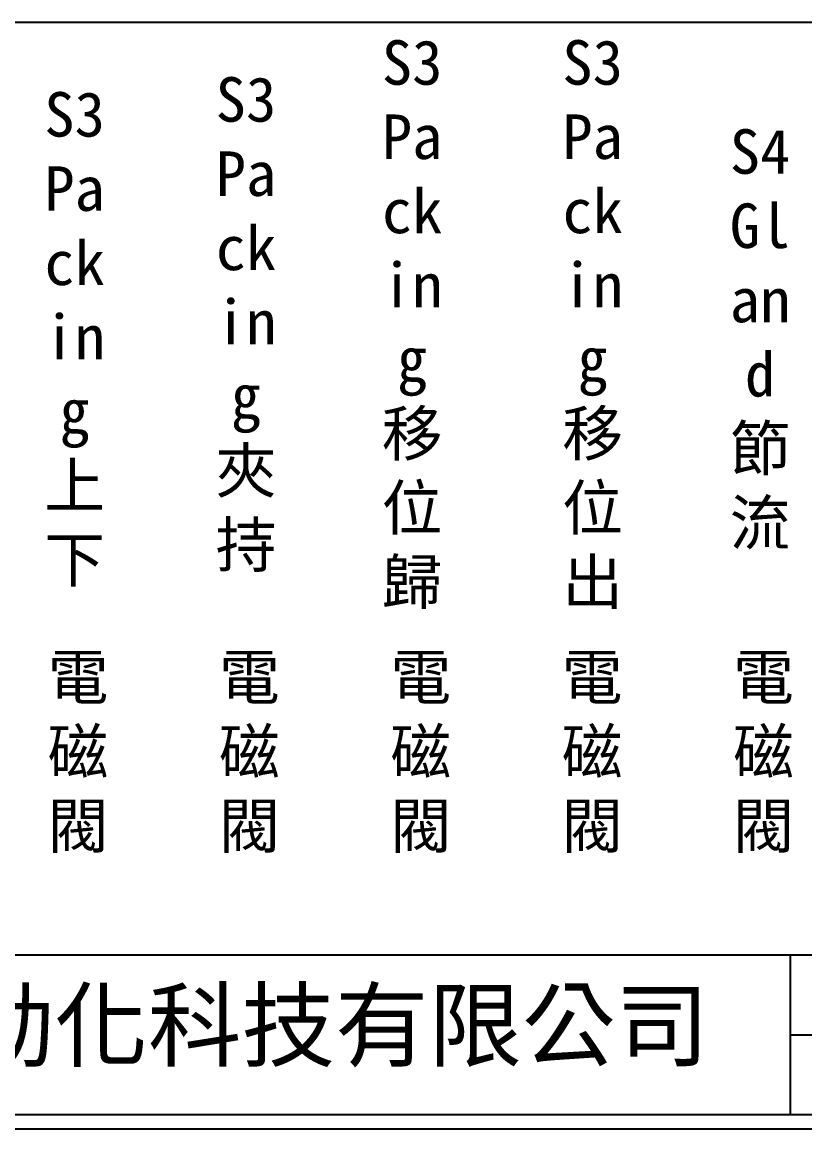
# Model space of a CAD drawing. Extents: x 926 to 1213, y 3 to 207.
# Drawn here: x 994.3 to 1062.8, y 3 to 100 of the extents above; entities that cross this region are included whole.
import ezdxf

# ---------------------------------------------------------------- set-up
doc = ezdxf.new("R2010")
doc.units = 0
doc.layers.add('圖框層', color=7, linetype='CONTINUOUS')
doc.layers.add('標尺寸層', color=3, linetype='CONTINUOUS')
doc.styles.add('CNS', font='romanc.shx', dxfattribs={"bigfont": 'chineset.shx'})
doc.styles.add('STSL', font='KAIU.TTF')

msp = doc.modelspace()

# ---------------------------------------------------------------- linework, layer by layer
at = {"layer": '圖框層', "color": 7}
for p, q in [((926.992, 18.25), (1211.493, 18.25)), ((1061.493, 4.25), (1061.493, 18.25)), ((1061.493, 11.25), (1211.493, 11.25)), ((926.992, 4.25), (1211.493, 4.25)), ((925.742, 3), (1212.742, 3))]:
    msp.add_line(p, q, dxfattribs=at)
at = {"layer": '標尺寸層', "color": 7}
msp.add_line((930.49, 99.958), (1208.361, 99.958), dxfattribs=at)

# ---------------------------------------------------------------- texts
at = {"layer": '圖框層', "color": 4, "style": 'STSL'}
msp.add_text('泓陞自動化科技有限公司', height=6, dxfattribs=at).set_placement((964.346, 9.076))
at = {"layer": '標尺寸層', "color": 7, "char_height": 3.9, "attachment_point": 5, "style": 'CNS'}
for s, insert, width in [('{\\fDFKai-SB|b0|i0|c136|p65;S3\\PPa\\Pck\\Pin\\Pg移位歸}', (1028.384, 73.464), 3.75904), ('{\\fDFKai-SB|b0|i0|c136|p65;S3\\PPa\\Pck\\Pin\\Pg移位出}', (1044.183, 73.464), 3.75904), ('{\\fDFKai-SB|b0|i0|c136|p65;S3\\PPa\\Pck\\Pin\\Pg夾持}', (1013.84, 73.464), 2.84806), ('{\\fDFKai-SB|b0|i0|c136|p65;S3\\PPa\\Pck\\Pin\\Pg\\P上下}', (998.84, 72.165), 2.84806), ('{\\fDFKai-SB|b0|i0|c136|p65;S4\\PGl\\Pan\\Pd\\P節流}', (1058.84, 72.165), 2.84806), ('{\\fDFKai-SB|b0|i0|c136|p65;電磁閥}', (999.141, 35.841), 8.6627), ('{\\fDFKai-SB|b0|i0|c136|p65;電磁閥}', (1014.141, 35.841), 8.6627), ('{\\fDFKai-SB|b0|i0|c136|p65;電磁閥}', (1029.141, 35.841), 8.6627), ('{\\fDFKai-SB|b0|i0|c136|p65;電磁閥}', (1044.141, 35.841), 8.6627), ('{\\fDFKai-SB|b0|i0|c136|p65;電磁閥}', (1059.141, 35.841), 8.6627)]:
    msp.add_mtext(s, dxfattribs=dict(at, insert=insert, width=width))

doc.saveas('drawing.dxf')
